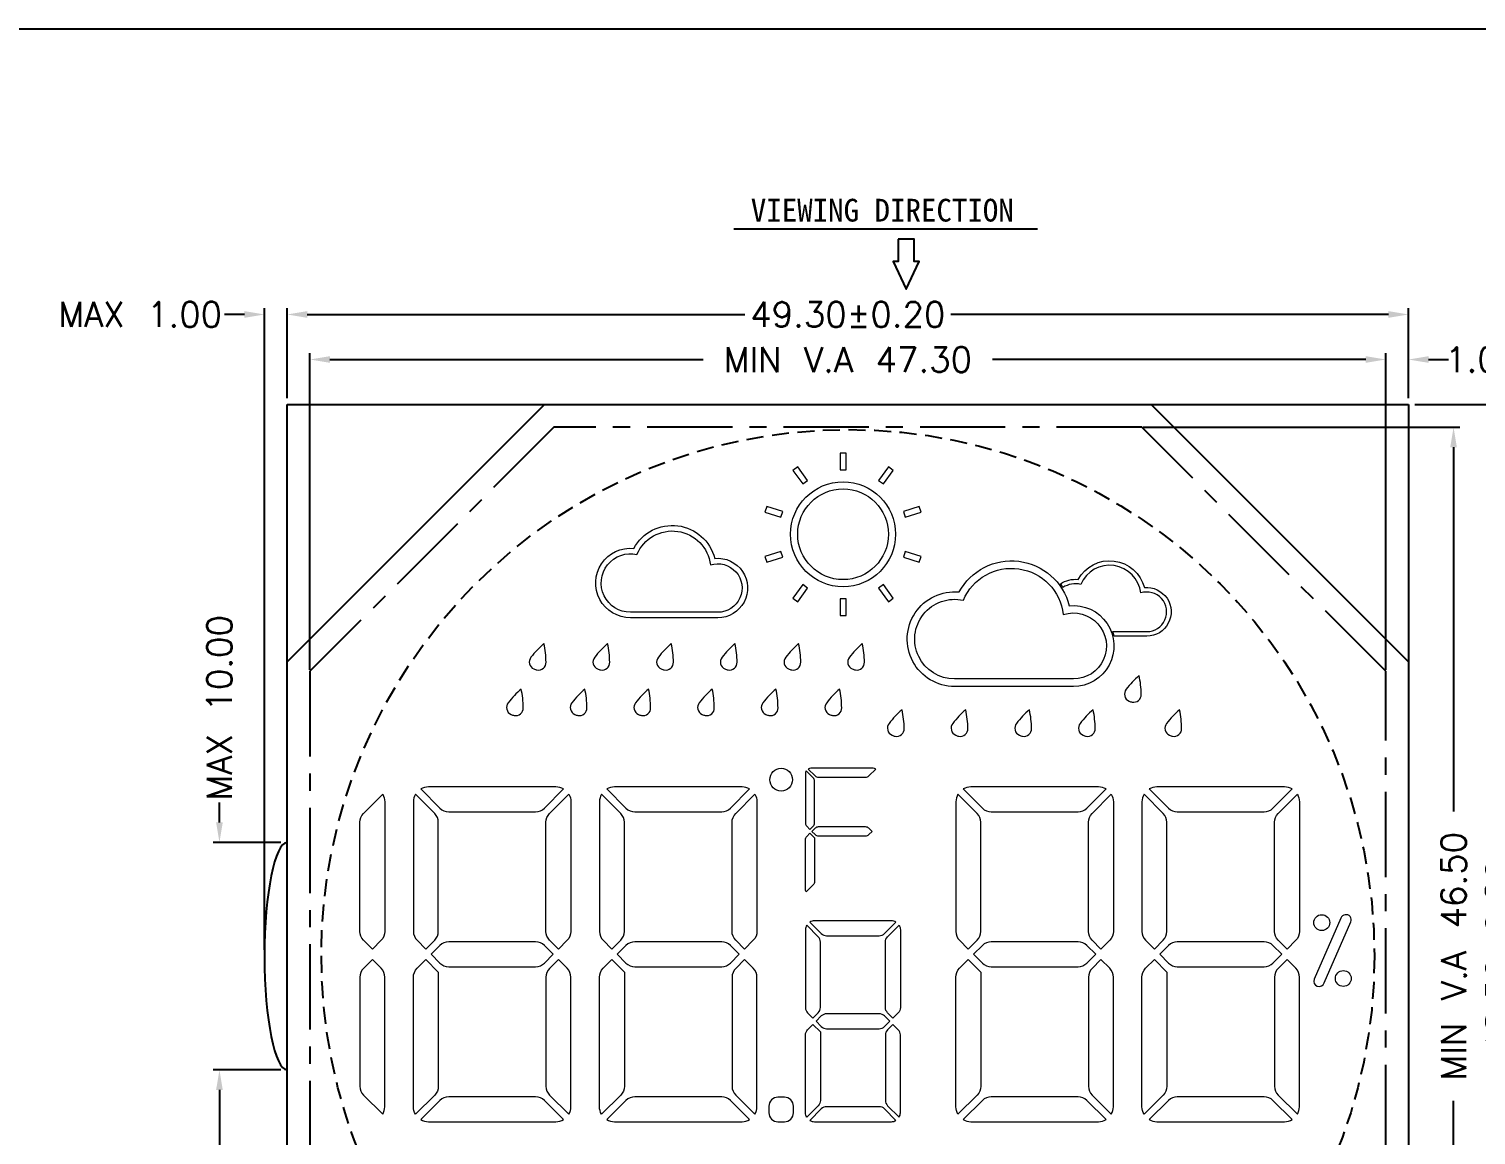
# Model space of a CAD drawing. Header units: millimetres. Extents: x -2138 to 1406, y 307 to 1926.
# Drawn here: x -1937.6 to -1874, y 1804.6 to 1853.3 of the extents above; entities that cross this region are included whole.
import ezdxf

# ---------------------------------------------------------------- set-up
doc = ezdxf.new("R2010")
doc.units = ezdxf.units.MM
doc.header["$LTSCALE"] = 3
doc.linetypes.add('CENTER', pattern=[2, 1.25, -0.25, 0.25, -0.25])
doc.linetypes.add('HIDDEN', pattern=[0.375, 0.25, -0.125])
doc.layers.add('dim', color=3, linetype='Continuous')
doc.layers.add('HID', color=3, linetype='HIDDEN')
doc.styles.add('ROMANT', font='SimSun.ttf', dxfattribs={"height": 5})
doc.styles.get("Standard").update_dxf_attribs({"font": 'txt.shx'})
doc.dimstyles.new('LCDDIM', dxfattribs={"dimtxt": 1.1, "dimasz": 0.88, "dimexe": 0.275, "dimexo": 0.275, "dimgap": 0.22, "dimtad": 0, "dimzin": 0, "dimdsep": 46, "dimtxsty": 'Standard', "dimcen": 2.5, "dimadec": 0, "dimazin": 0, "dimtfac": 1, "dimtofl": 0, "dimtmove": 0, "dimatfit": 0, "dimfxl": 0, "dimarcsym": 0})

# ---------------------------------------------------------------- blocks, each defined once
blk = doc.blocks.new('*D51')
at = {"layer": 'Defpoints', "color": 0}
for p in [(-1927.25, 1840.713), (-1926.25, 1836.753), (-1927.25, 1812.503)]:
    blk.add_point(p, dxfattribs=at)
at = {"layer": 'dim', "color": 0, "lineweight": -2}
for p, q in [((-1928.13, 1840.713), (-1929.01, 1840.713)), ((-1927.25, 1812.778), (-1927.25, 1840.988)), ((-1926.25, 1837.028), (-1926.25, 1840.988)), ((-1925.37, 1840.713), (-1924.49, 1840.713))]:
    blk.add_line(p, q, dxfattribs=at)
at = {"layer": 'dim', "color": 0}
for points in [[(-1928.13, 1840.86), (-1928.13, 1840.567), (-1927.25, 1840.713)], [(-1925.37, 1840.86), (-1925.37, 1840.567), (-1926.25, 1840.713)]]:
    blk.add_solid(points, dxfattribs=at)
at = {"layer": 'dim', "color": 0, "insert": (-1932.714, 1840.713), "char_height": 1.1, "attachment_point": 5}
blk.add_mtext('MAX 1.00', dxfattribs=at)
blk = doc.blocks.new('*D52')
at = {"layer": 'Defpoints', "color": 0}
for p in [(-1926.25, 1807.503), (-1929.23, 1786.253), (-1926.25, 1786.253)]:
    blk.add_point(p, dxfattribs=at)
at = {"layer": 'dim', "color": 0, "lineweight": -2}
for p, q in [((-1926.525, 1807.503), (-1929.505, 1807.503)), ((-1929.23, 1806.623), (-1929.23, 1799.115)), ((-1929.23, 1787.133), (-1929.23, 1794.642)), ((-1926.525, 1786.253), (-1929.505, 1786.253))]:
    blk.add_line(p, q, dxfattribs=at)
at = {"layer": 'dim', "color": 0}
for points in [[(-1929.377, 1806.623), (-1929.084, 1806.623), (-1929.23, 1807.503)], [(-1929.377, 1787.133), (-1929.084, 1787.133), (-1929.23, 1786.253)]]:
    blk.add_solid(points, dxfattribs=at)
at = {"layer": 'dim', "color": 0, "insert": (-1929.23, 1796.878), "char_height": 1.1, "attachment_point": 5, "rotation": 90}
blk.add_mtext('21.25', dxfattribs=at)
blk = doc.blocks.new('*D53')
at = {"layer": 'Defpoints', "color": 0}
for p in [(-1929.23, 1817.503), (-1926.25, 1817.503), (-1926.25, 1807.503)]:
    blk.add_point(p, dxfattribs=at)
at = {"layer": 'dim', "color": 0, "lineweight": -2}
for p, q in [((-1929.23, 1818.383), (-1929.23, 1819.263)), ((-1926.525, 1817.503), (-1929.505, 1817.503)), ((-1926.525, 1807.503), (-1929.505, 1807.503)), ((-1929.23, 1806.623), (-1929.23, 1805.743))]:
    blk.add_line(p, q, dxfattribs=at)
at = {"layer": 'dim', "color": 0}
for points in [[(-1929.377, 1818.383), (-1929.084, 1818.383), (-1929.23, 1817.503)], [(-1929.377, 1806.623), (-1929.084, 1806.623), (-1929.23, 1807.503)]]:
    blk.add_solid(points, dxfattribs=at)
at = {"layer": 'dim', "color": 0, "insert": (-1929.23, 1823.425), "char_height": 1.1, "attachment_point": 5, "rotation": 90}
blk.add_mtext('MAX 10.00', dxfattribs=at)
blk = doc.blocks.new('*D54')
at = {"layer": 'Defpoints', "color": 0}
for p in [(-1876.95, 1838.733), (-1876.95, 1836.753), (-1877.95, 1835.253)]:
    blk.add_point(p, dxfattribs=at)
at = {"layer": 'dim', "color": 0, "lineweight": -2}
for p, q in [((-1877.95, 1835.528), (-1877.95, 1839.008)), ((-1876.95, 1837.028), (-1876.95, 1839.008)), ((-1878.83, 1838.733), (-1879.71, 1838.733)), ((-1876.07, 1838.733), (-1875.19, 1838.733))]:
    blk.add_line(p, q, dxfattribs=at)
at = {"layer": 'dim', "color": 0}
for points in [[(-1878.83, 1838.88), (-1878.83, 1838.587), (-1877.95, 1838.733)], [(-1876.07, 1838.88), (-1876.07, 1838.587), (-1876.95, 1838.733)]]:
    blk.add_solid(points, dxfattribs=at)
at = {"layer": 'dim', "color": 0, "insert": (-1873.687, 1838.733), "char_height": 1.1, "attachment_point": 5}
blk.add_mtext('1.00', dxfattribs=at)
blk = doc.blocks.new('*D56')
at = {"layer": 'Defpoints', "color": 0}
for p in [(-1888.885, 1835.753), (-1874.97, 1835.753), (-1888.222, 1789.253)]:
    blk.add_point(p, dxfattribs=at)
at = {"layer": 'dim', "color": 0, "lineweight": -2}
for p, q in [((-1888.61, 1835.753), (-1874.695, 1835.753)), ((-1874.97, 1834.873), (-1874.97, 1818.865)), ((-1874.97, 1790.133), (-1874.97, 1806.142)), ((-1887.947, 1789.253), (-1874.695, 1789.253))]:
    blk.add_line(p, q, dxfattribs=at)
at = {"layer": 'dim', "color": 0}
for points in [[(-1875.117, 1834.873), (-1874.824, 1834.873), (-1874.97, 1835.753)], [(-1875.117, 1790.133), (-1874.824, 1790.133), (-1874.97, 1789.253)]]:
    blk.add_solid(points, dxfattribs=at)
at = {"layer": 'dim', "color": 0, "insert": (-1874.97, 1812.503), "char_height": 1.1, "attachment_point": 5, "rotation": 90}
blk.add_mtext('MIN V.A 46.50', dxfattribs=at)
blk = doc.blocks.new('*D57')
at = {"layer": 'Defpoints', "color": 0}
for p in [(-1876.95, 1836.753), (-1872.99, 1836.753), (-1876.95, 1788.253)]:
    blk.add_point(p, dxfattribs=at)
at = {"layer": 'dim', "color": 0, "lineweight": -2}
for p, q in [((-1876.675, 1836.753), (-1872.715, 1836.753)), ((-1872.99, 1835.873), (-1872.99, 1817.032)), ((-1872.99, 1789.133), (-1872.99, 1807.975)), ((-1876.675, 1788.253), (-1872.715, 1788.253))]:
    blk.add_line(p, q, dxfattribs=at)
at = {"layer": 'dim', "color": 0}
for points in [[(-1873.137, 1835.873), (-1872.844, 1835.873), (-1872.99, 1836.753)], [(-1873.137, 1789.133), (-1872.844, 1789.133), (-1872.99, 1788.253)]]:
    blk.add_solid(points, dxfattribs=at)
at = {"layer": 'dim', "color": 0, "insert": (-1872.99, 1812.503), "char_height": 1.1, "attachment_point": 5, "rotation": 90}
blk.add_mtext('48.50±0.20', dxfattribs=at)
blk = doc.blocks.new('*D58')
at = {"layer": 'Defpoints', "color": 0}
for p in [(-1876.95, 1836.753), (-1871.01, 1836.753), (-1876.95, 1786.753)]:
    blk.add_point(p, dxfattribs=at)
at = {"layer": 'dim', "color": 0, "lineweight": -2}
for p, q in [((-1876.675, 1836.753), (-1870.735, 1836.753)), ((-1871.01, 1835.873), (-1871.01, 1816.098)), ((-1871.01, 1787.633), (-1871.01, 1807.408)), ((-1876.675, 1786.753), (-1870.735, 1786.753))]:
    blk.add_line(p, q, dxfattribs=at)
at = {"layer": 'dim', "color": 0}
for points in [[(-1871.157, 1835.873), (-1870.864, 1835.873), (-1871.01, 1836.753)], [(-1871.157, 1787.633), (-1870.864, 1787.633), (-1871.01, 1786.753)]]:
    blk.add_solid(points, dxfattribs=at)
at = {"layer": 'dim', "color": 0, "insert": (-1871.01, 1811.753), "char_height": 1.1, "attachment_point": 5, "rotation": 90}
blk.add_mtext('50.00±0.20', dxfattribs=at)
blk = doc.blocks.new('*D61')
at = {"layer": 'Defpoints', "color": 0}
for p in [(-1877.95, 1838.733), (-1925.25, 1824.818), (-1877.95, 1824.818)]:
    blk.add_point(p, dxfattribs=at)
at = {"layer": 'dim', "color": 0, "lineweight": -2}
for p, q in [((-1925.25, 1825.093), (-1925.25, 1839.008)), ((-1877.95, 1825.093), (-1877.95, 1839.008)), ((-1924.37, 1838.733), (-1907.962, 1838.733)), ((-1878.83, 1838.733), (-1895.239, 1838.733))]:
    blk.add_line(p, q, dxfattribs=at)
at = {"layer": 'dim', "color": 0}
for points in [[(-1924.37, 1838.88), (-1924.37, 1838.587), (-1925.25, 1838.733)], [(-1878.83, 1838.88), (-1878.83, 1838.587), (-1877.95, 1838.733)]]:
    blk.add_solid(points, dxfattribs=at)
at = {"layer": 'dim', "color": 0, "insert": (-1901.6, 1838.733), "char_height": 1.1, "attachment_point": 5}
blk.add_mtext('MIN V.A 47.30', dxfattribs=at)
blk = doc.blocks.new('*D62')
at = {"layer": 'Defpoints', "color": 0}
for p in [(-1876.95, 1840.713), (-1926.25, 1836.753), (-1876.95, 1836.753)]:
    blk.add_point(p, dxfattribs=at)
at = {"layer": 'dim', "color": 0, "lineweight": -2}
for p, q in [((-1926.25, 1837.028), (-1926.25, 1840.988)), ((-1925.37, 1840.713), (-1906.129, 1840.713)), ((-1877.83, 1840.713), (-1897.072, 1840.713)), ((-1876.95, 1837.028), (-1876.95, 1840.988))]:
    blk.add_line(p, q, dxfattribs=at)
at = {"layer": 'dim', "color": 0}
for points in [[(-1925.37, 1840.86), (-1925.37, 1840.567), (-1926.25, 1840.713)], [(-1877.83, 1840.86), (-1877.83, 1840.567), (-1876.95, 1840.713)]]:
    blk.add_solid(points, dxfattribs=at)
at = {"layer": 'dim', "color": 0, "insert": (-1901.6, 1840.713), "char_height": 1.1, "attachment_point": 5}
blk.add_mtext('49.30±0.20', dxfattribs=at)

msp = doc.modelspace()

# ---------------------------------------------------------------- linework, layer by layer
at = {"color": 0}
msp.add_line((-1906.612, 1844.485), (-1893.265, 1844.485), dxfattribs=at)
for p, q in [((-1926.25, 1786.753), (-1926.25, 1836.753)), ((-1926.25, 1836.753), (-1876.95, 1836.753)), ((-1914.937, 1836.753), (-1926.25, 1825.44)), ((-1876.95, 1825.44), (-1888.264, 1836.753)), ((-1876.95, 1836.753), (-1876.95, 1786.753))]:
    msp.add_line(p, q)
at = {"linetype": 'CENTER'}
for p, q in [((-1914.522, 1835.753), (-1925.25, 1825.026)), ((-1888.678, 1835.753), (-1914.522, 1835.753)), ((-1877.95, 1825.026), (-1888.678, 1835.753)), ((-1925.25, 1825.026), (-1925.25, 1797.981)), ((-1877.95, 1797.981), (-1877.95, 1825.026))]:
    msp.add_line(p, q, dxfattribs=at)
at = {"color": 1}
msp.add_lwpolyline([(-1945.68, 1853.265), (-1854.029, 1853.265), (-1854.029, 1764.155), (-1945.68, 1764.155)], close=True, dxfattribs=at)
at = {"color": 0}
msp.add_lwpolyline([(-1899.382, 1844.019), (-1899.382, 1843.047), (-1899.612, 1843.047), (-1899.036, 1841.819), (-1898.46, 1843.047), (-1898.691, 1843.047), (-1898.691, 1844.019)], close=True, dxfattribs=at)
at = {"lineweight": 0}
for points in [[(-1901.942, 1834.619), (-1901.942, 1833.884), (-1901.68, 1833.884), (-1901.68, 1834.619)], [(-1904.015, 1833.861), (-1903.582, 1833.266), (-1903.37, 1833.42), (-1903.802, 1834.015)], [(-1899.82, 1834.015), (-1900.252, 1833.42), (-1900.039, 1833.266), (-1899.607, 1833.861)], [(-1905.245, 1832.029), (-1904.546, 1831.802), (-1904.465, 1832.051), (-1905.164, 1832.278)], [(-1898.458, 1832.278), (-1899.157, 1832.051), (-1899.076, 1831.802), (-1898.377, 1832.029)], [(-1905.164, 1829.823), (-1904.465, 1830.051), (-1904.546, 1830.3), (-1905.245, 1830.073)], [(-1898.377, 1830.073), (-1899.076, 1830.3), (-1899.157, 1830.051), (-1898.458, 1829.823)], [(-1903.802, 1828.087), (-1903.37, 1828.682), (-1903.582, 1828.836), (-1904.015, 1828.241)], [(-1899.607, 1828.241), (-1900.039, 1828.836), (-1900.252, 1828.682), (-1899.82, 1828.087)], [(-1901.68, 1827.483), (-1901.68, 1828.218), (-1901.942, 1828.218), (-1901.942, 1827.483)]]:
    msp.add_lwpolyline(points, close=True, dxfattribs=at)
for points in [[(-1907.451, 1829.989, -1.05221), (-1907.319, 1827.378), (-1911.158, 1827.378, -1.048484), (-1911.013, 1830.432, -0.681114)], [(-1907.645, 1829.702, -1.168759), (-1907.319, 1827.621), (-1911.158, 1827.621, -1.118179), (-1910.873, 1830.164, -0.771436)], [(-1891.864, 1827.911, -1.05221), (-1891.684, 1824.358), (-1896.907, 1824.358, -1.048484), (-1896.71, 1828.513, -0.681114)], [(-1892.258, 1828.877, -0.166253), (-1891.471, 1829.065, -0.681114), (-1888.564, 1828.704, -1.05221), (-1888.455, 1826.572), (-1889.888, 1826.572, 0.028015), (-1889.948, 1826.77), (-1888.455, 1826.77, 1.168759), (-1888.722, 1828.47, 0.771436), (-1891.357, 1828.847, 0.197214), (-1892.144, 1828.714, 0.018431)], [(-1892.127, 1827.521, -1.168759), (-1891.684, 1824.688), (-1896.907, 1824.688, -1.118179), (-1896.52, 1828.149, -0.771436)]]:
    msp.add_lwpolyline(points, format="xyb", close=True, dxfattribs=at)
at = {"lineweight": 0, "ltscale": 0.1}
for points in [[(-1915.27, 1825.084, 0.483855), (-1914.871, 1825.425, 0.051129), (-1914.964, 1826.248, 0.051129), (-1915.532, 1825.645, 0.494902), (-1915.407, 1825.128, 0.060401)], [(-1912.47, 1825.084, 0.483855), (-1912.071, 1825.425, 0.051129), (-1912.164, 1826.248, 0.051129), (-1912.732, 1825.645, 0.494902), (-1912.607, 1825.128, 0.060401)], [(-1909.67, 1825.084, 0.483855), (-1909.271, 1825.425, 0.051129), (-1909.364, 1826.248, 0.051129), (-1909.932, 1825.645, 0.494902), (-1909.807, 1825.128, 0.060401)], [(-1906.87, 1825.084, 0.483855), (-1906.471, 1825.425, 0.051129), (-1906.564, 1826.248, 0.051129), (-1907.132, 1825.645, 0.494902), (-1907.007, 1825.128, 0.060401)], [(-1904.07, 1825.084, 0.483855), (-1903.671, 1825.425, 0.051129), (-1903.764, 1826.248, 0.051129), (-1904.332, 1825.645, 0.494902), (-1904.207, 1825.128, 0.060401)], [(-1901.27, 1825.084, 0.483855), (-1900.871, 1825.425, 0.051129), (-1900.964, 1826.248, 0.051129), (-1901.532, 1825.645, 0.494902), (-1901.407, 1825.128, 0.060401)], [(-1889.101, 1823.673, 0.483855), (-1888.702, 1824.014, 0.051129), (-1888.795, 1824.837, 0.051129), (-1889.363, 1824.234, 0.494902), (-1889.237, 1823.717, 0.060401)], [(-1916.27, 1823.084, 0.483855), (-1915.871, 1823.425, 0.051129), (-1915.964, 1824.248, 0.051129), (-1916.532, 1823.645, 0.494902), (-1916.407, 1823.128, 0.060401)], [(-1913.47, 1823.084, 0.483855), (-1913.071, 1823.425, 0.051129), (-1913.164, 1824.248, 0.051129), (-1913.732, 1823.645, 0.494902), (-1913.607, 1823.128, 0.060401)], [(-1910.67, 1823.084, 0.483855), (-1910.271, 1823.425, 0.051129), (-1910.364, 1824.248, 0.051129), (-1910.932, 1823.645, 0.494902), (-1910.807, 1823.128, 0.060401)], [(-1907.87, 1823.084, 0.483855), (-1907.471, 1823.425, 0.051129), (-1907.564, 1824.248, 0.051129), (-1908.132, 1823.645, 0.494902), (-1908.007, 1823.128, 0.060401)], [(-1905.07, 1823.084, 0.483855), (-1904.671, 1823.425, 0.051129), (-1904.764, 1824.248, 0.051129), (-1905.332, 1823.645, 0.494902), (-1905.207, 1823.128, 0.060401)], [(-1902.27, 1823.084, 0.483855), (-1901.871, 1823.425, 0.051129), (-1901.964, 1824.248, 0.051129), (-1902.532, 1823.645, 0.494902), (-1902.407, 1823.128, 0.060401)], [(-1899.523, 1822.173, 0.483855), (-1899.124, 1822.514, 0.051129), (-1899.217, 1823.337, 0.051129), (-1899.785, 1822.734, 0.494902), (-1899.659, 1822.217, 0.060401)], [(-1896.723, 1822.173, 0.483855), (-1896.324, 1822.514, 0.051129), (-1896.417, 1823.337, 0.051129), (-1896.985, 1822.734, 0.494902), (-1896.859, 1822.217, 0.060401)], [(-1893.923, 1822.173, 0.483855), (-1893.524, 1822.514, 0.051129), (-1893.617, 1823.337, 0.051129), (-1894.185, 1822.734, 0.494902), (-1894.059, 1822.217, 0.060401)], [(-1891.123, 1822.173, 0.483855), (-1890.724, 1822.514, 0.051129), (-1890.817, 1823.337, 0.051129), (-1891.385, 1822.734, 0.494902), (-1891.259, 1822.217, 0.060401)], [(-1887.323, 1822.173, 0.483855), (-1886.924, 1822.514, 0.051129), (-1887.017, 1823.337, 0.051129), (-1887.585, 1822.734, 0.494902), (-1887.459, 1822.217, 0.060401)], [(-1903.433, 1820.645, 0.133447), (-1903.466, 1820.525), (-1903.466, 1818.351, 0.198912), (-1903.408, 1818.211), (-1903.268, 1818.071), (-1903.127, 1818.212, 0.198912), (-1903.069, 1818.352), (-1903.069, 1820.199, 0.198912), (-1903.127, 1820.339)], [(-1903.349, 1820.729), (-1903.043, 1820.424, 0.198912), (-1902.903, 1820.366), (-1900.818, 1820.366, 0.198912), (-1900.678, 1820.424), (-1900.372, 1820.729, 0.134596), (-1900.494, 1820.763), (-1903.228, 1820.763, 0.134498)], [(-1920.379, 1819.852), (-1919.537, 1819.01, 0.198912), (-1919.149, 1818.849), (-1915.33, 1818.849, 0.198912), (-1914.943, 1819.01), (-1914.1, 1819.852, 0.134596), (-1914.435, 1819.944), (-1920.045, 1819.944, 0.134498)], [(-1912.198, 1819.852), (-1911.355, 1819.01, 0.198912), (-1910.968, 1818.849), (-1907.148, 1818.849, 0.198912), (-1906.761, 1819.01), (-1905.919, 1819.852, 0.134596), (-1906.254, 1819.944), (-1911.863, 1819.944, 0.134498)], [(-1896.528, 1819.852), (-1895.685, 1819.01, 0.198912), (-1895.298, 1818.849), (-1891.478, 1818.849, 0.198912), (-1891.091, 1819.01), (-1890.248, 1819.852, 0.134596), (-1890.583, 1819.944), (-1896.193, 1819.944, 0.134498)], [(-1888.346, 1819.852), (-1887.503, 1819.01, 0.198912), (-1887.116, 1818.849), (-1883.297, 1818.849, 0.198912), (-1882.91, 1819.01), (-1882.067, 1819.852, 0.134596), (-1882.402, 1819.944), (-1888.011, 1819.944, 0.134498)], [(-1922.05, 1819.619, -0.133349), (-1921.96, 1819.287), (-1921.96, 1813.589, -0.198912), (-1922.12, 1813.202), (-1922.505, 1812.817), (-1922.894, 1813.207, -0.198912), (-1923.055, 1813.594), (-1923.055, 1818.388, -0.198912), (-1922.894, 1818.775)], [(-1920.611, 1819.62, 0.133447), (-1920.702, 1819.287), (-1920.702, 1813.59, 0.198912), (-1920.541, 1813.203), (-1920.156, 1812.817), (-1919.767, 1813.206, 0.198912), (-1919.607, 1813.594), (-1919.607, 1818.388, 0.198912), (-1919.767, 1818.775)], [(-1913.868, 1819.619, -0.133349), (-1913.778, 1819.287), (-1913.778, 1813.589, -0.198912), (-1913.939, 1813.202), (-1914.324, 1812.817), (-1914.713, 1813.207, -0.198912), (-1914.873, 1813.594), (-1914.873, 1818.388, -0.198912), (-1914.713, 1818.775)], [(-1912.43, 1819.62, 0.133447), (-1912.52, 1819.287), (-1912.52, 1813.59, 0.198912), (-1912.36, 1813.203), (-1911.974, 1812.817), (-1911.585, 1813.206, 0.198912), (-1911.425, 1813.594), (-1911.425, 1818.388, 0.198912), (-1911.585, 1818.775)], [(-1905.687, 1819.619, -0.133349), (-1905.597, 1819.287), (-1905.597, 1813.589, -0.198912), (-1905.757, 1813.202), (-1906.142, 1812.817), (-1906.531, 1813.207, -0.198912), (-1906.692, 1813.594), (-1906.692, 1818.388, -0.198912), (-1906.531, 1818.775)], [(-1896.76, 1819.62, 0.133447), (-1896.85, 1819.287), (-1896.85, 1813.59, 0.198912), (-1896.69, 1813.203), (-1896.304, 1812.817), (-1895.915, 1813.206, 0.198912), (-1895.755, 1813.594), (-1895.755, 1818.388, 0.198912), (-1895.915, 1818.775)], [(-1890.017, 1819.619, -0.133349), (-1889.927, 1819.287), (-1889.927, 1813.589, -0.198912), (-1890.087, 1813.202), (-1890.472, 1812.817), (-1890.861, 1813.207, -0.198912), (-1891.021, 1813.594), (-1891.021, 1818.388, -0.198912), (-1890.861, 1818.775)], [(-1888.578, 1819.62, 0.133447), (-1888.668, 1819.287), (-1888.668, 1813.59, 0.198912), (-1888.508, 1813.203), (-1888.123, 1812.817), (-1887.734, 1813.206, 0.198912), (-1887.573, 1813.594), (-1887.573, 1818.388, 0.198912), (-1887.734, 1818.775)], [(-1881.835, 1819.619, -0.133349), (-1881.745, 1819.287), (-1881.745, 1813.589, -0.198912), (-1881.905, 1813.202), (-1882.29, 1812.817), (-1882.68, 1813.207, -0.198912), (-1882.84, 1813.594), (-1882.84, 1818.388, -0.198912), (-1882.68, 1818.775)], [(-1903.433, 1815.329, -0.133447), (-1903.466, 1815.449), (-1903.466, 1817.623, -0.198912), (-1903.408, 1817.763), (-1903.268, 1817.903), (-1903.069, 1817.704), (-1903.069, 1815.775, -0.198912), (-1903.127, 1815.635)], [(-1903.184, 1817.987), (-1903.043, 1817.847, 0.198912), (-1902.903, 1817.789), (-1900.818, 1817.789, 0.198912), (-1900.678, 1817.847), (-1900.537, 1817.987), (-1900.678, 1818.127, 0.198912), (-1900.818, 1818.185), (-1902.903, 1818.185, 0.198912), (-1903.043, 1818.127)], [(-1903.272, 1814.002), (-1902.767, 1813.496, 0.198912), (-1902.534, 1813.4), (-1900.223, 1813.4, 0.198912), (-1899.99, 1813.496), (-1899.485, 1814.002, 0.134596), (-1899.686, 1814.057), (-1903.071, 1814.057, 0.134498)], [(-1880.661, 1811.325), (-1879.48, 1814.014, 1), (-1879.919, 1814.173), (-1881.1, 1811.485, 1)], [(-1903.411, 1813.862, 0.133447), (-1903.466, 1813.663), (-1903.466, 1810.244, 0.198912), (-1903.369, 1810.012), (-1903.138, 1809.781), (-1902.905, 1810.014, 0.198912), (-1902.809, 1810.247), (-1902.809, 1813.123, 0.198912), (-1902.905, 1813.356)], [(-1899.346, 1813.862, -0.133349), (-1899.292, 1813.663), (-1899.292, 1810.244, -0.198912), (-1899.388, 1810.012), (-1899.619, 1809.781), (-1899.852, 1810.014, -0.198912), (-1899.949, 1810.247), (-1899.949, 1813.123, -0.198912), (-1899.852, 1813.355)], [(-1919.924, 1812.585), (-1919.537, 1812.198, 0.198912), (-1919.149, 1812.038), (-1915.33, 1812.038, 0.198912), (-1914.943, 1812.198), (-1914.556, 1812.585), (-1914.943, 1812.972, 0.198912), (-1915.33, 1813.133), (-1919.149, 1813.133, 0.198912), (-1919.537, 1812.972)], [(-1911.742, 1812.585), (-1911.355, 1812.198, 0.198912), (-1910.968, 1812.038), (-1907.148, 1812.038, 0.198912), (-1906.761, 1812.198), (-1906.374, 1812.585), (-1906.761, 1812.972, 0.198912), (-1907.148, 1813.133), (-1910.968, 1813.133, 0.198912), (-1911.355, 1812.972)], [(-1896.072, 1812.585), (-1895.685, 1812.198, 0.198912), (-1895.298, 1812.038), (-1891.478, 1812.038, 0.198912), (-1891.091, 1812.198), (-1890.704, 1812.585), (-1891.091, 1812.972, 0.198912), (-1891.478, 1813.133), (-1895.298, 1813.133, 0.198912), (-1895.685, 1812.972)], [(-1887.89, 1812.585), (-1887.503, 1812.198, 0.198912), (-1887.116, 1812.038), (-1883.297, 1812.038, 0.198912), (-1882.91, 1812.198), (-1882.522, 1812.585), (-1882.91, 1812.972, 0.198912), (-1883.297, 1813.133), (-1887.116, 1813.133, 0.198912), (-1887.503, 1812.972)], [(-1922.05, 1805.551, 0.133349), (-1921.96, 1805.883), (-1921.96, 1811.581, 0.198912), (-1922.12, 1811.968), (-1922.505, 1812.353), (-1922.894, 1811.964, 0.198912), (-1923.055, 1811.576), (-1923.055, 1806.782, 0.198912), (-1922.894, 1806.395)], [(-1920.611, 1805.551, -0.133447), (-1920.702, 1805.883), (-1920.702, 1811.58, -0.198912), (-1920.541, 1811.968), (-1920.156, 1812.353), (-1919.607, 1811.804), (-1919.607, 1806.782, -0.198912), (-1919.767, 1806.395)], [(-1913.868, 1805.551, 0.133349), (-1913.778, 1805.883), (-1913.778, 1811.581, 0.198912), (-1913.939, 1811.968), (-1914.324, 1812.353), (-1914.713, 1811.964, 0.198912), (-1914.873, 1811.576), (-1914.873, 1806.782, 0.198912), (-1914.713, 1806.395)], [(-1912.43, 1805.551, -0.133447), (-1912.52, 1805.883), (-1912.52, 1811.58, -0.198912), (-1912.36, 1811.968), (-1911.974, 1812.353), (-1911.425, 1811.804), (-1911.425, 1806.782, -0.198912), (-1911.585, 1806.395)], [(-1905.687, 1805.551, 0.133349), (-1905.597, 1805.883), (-1905.597, 1811.581, 0.198912), (-1905.757, 1811.968), (-1906.142, 1812.353), (-1906.531, 1811.964, 0.198912), (-1906.692, 1811.576), (-1906.692, 1806.782, 0.198912), (-1906.531, 1806.395)], [(-1896.76, 1805.551, -0.133447), (-1896.85, 1805.883), (-1896.85, 1811.58, -0.198912), (-1896.69, 1811.968), (-1896.304, 1812.353), (-1895.755, 1811.804), (-1895.755, 1806.782, -0.198912), (-1895.915, 1806.395)], [(-1890.017, 1805.551, 0.133349), (-1889.927, 1805.883), (-1889.927, 1811.581, 0.198912), (-1890.087, 1811.968), (-1890.472, 1812.353), (-1890.861, 1811.964, 0.198912), (-1891.021, 1811.576), (-1891.021, 1806.782, 0.198912), (-1890.861, 1806.395)], [(-1888.578, 1805.551, -0.133447), (-1888.668, 1805.883), (-1888.668, 1811.58, -0.198912), (-1888.508, 1811.968), (-1888.123, 1812.353), (-1887.573, 1811.804), (-1887.573, 1806.782, -0.198912), (-1887.734, 1806.395)], [(-1881.835, 1805.551, 0.133349), (-1881.745, 1805.883), (-1881.745, 1811.581, 0.198912), (-1881.905, 1811.968), (-1882.29, 1812.353), (-1882.68, 1811.964, 0.198912), (-1882.84, 1811.576), (-1882.84, 1806.782, 0.198912), (-1882.68, 1806.395)], [(-1902.999, 1809.641), (-1902.767, 1809.409, 0.198912), (-1902.534, 1809.313), (-1900.223, 1809.313, 0.198912), (-1899.99, 1809.409), (-1899.758, 1809.641), (-1899.99, 1809.874, 0.198912), (-1900.223, 1809.97), (-1902.534, 1809.97, 0.198912), (-1902.767, 1809.874)], [(-1903.411, 1805.421, -0.133447), (-1903.466, 1805.62), (-1903.466, 1809.039, -0.198912), (-1903.369, 1809.271), (-1903.138, 1809.502), (-1902.809, 1809.173), (-1902.809, 1806.16, -0.198912), (-1902.905, 1805.927)], [(-1899.346, 1805.421, 0.133349), (-1899.292, 1805.62), (-1899.292, 1809.039, 0.198912), (-1899.388, 1809.271), (-1899.619, 1809.502), (-1899.852, 1809.269, 0.198912), (-1899.949, 1809.036), (-1899.949, 1806.16, 0.198912), (-1899.852, 1805.928)], [(-1920.379, 1805.318, 0.134498), (-1920.045, 1805.226), (-1914.435, 1805.226, 0.134596), (-1914.1, 1805.318), (-1914.943, 1806.161, 0.198912), (-1915.33, 1806.321), (-1919.149, 1806.321, 0.198912), (-1919.537, 1806.161)], [(-1912.198, 1805.318, 0.134498), (-1911.863, 1805.226), (-1906.254, 1805.226, 0.134596), (-1905.919, 1805.318), (-1906.761, 1806.161, 0.198912), (-1907.148, 1806.321), (-1910.968, 1806.321, 0.198912), (-1911.355, 1806.161)], [(-1903.994, 1805.617), (-1903.994, 1805.909, 0.414214), (-1904.385, 1806.3), (-1904.678, 1806.3, 0.414214), (-1905.068, 1805.909), (-1905.068, 1805.617, 0.414214), (-1904.678, 1805.226), (-1904.385, 1805.226, 0.414214)], [(-1903.272, 1805.281, 0.134498), (-1903.071, 1805.226), (-1899.686, 1805.226, 0.134596), (-1899.485, 1805.281), (-1899.99, 1805.787, 0.198912), (-1900.223, 1805.883), (-1902.534, 1805.883, 0.198912), (-1902.767, 1805.787)], [(-1896.528, 1805.318, 0.134498), (-1896.193, 1805.226), (-1890.583, 1805.226, 0.134596), (-1890.248, 1805.318), (-1891.091, 1806.161, 0.198912), (-1891.478, 1806.321), (-1895.298, 1806.321, 0.198912), (-1895.685, 1806.161)], [(-1888.346, 1805.318, 0.134498), (-1888.011, 1805.226), (-1882.402, 1805.226, 0.134596), (-1882.067, 1805.318), (-1882.91, 1806.161, 0.198912), (-1883.297, 1806.321), (-1887.116, 1806.321, 0.198912), (-1887.503, 1806.161)]]:
    msp.add_lwpolyline(points, format="xyb", close=True, dxfattribs=at)
at = {"lineweight": 0}
for radius in [2.308, 1.993]:
    msp.add_circle((-1901.811, 1831.051), radius, dxfattribs=at)
at = {"lineweight": 0, "ltscale": 0.1}
for centre, radius in [((-1904.533, 1820.262), 0.5), ((-1880.764, 1813.977), 0.35), ((-1879.817, 1811.521), 0.35)]:
    msp.add_circle(centre, radius, dxfattribs=at)
msp.add_ellipse((-1926.25, 1812.503), major_axis=(0, -5), ratio=0.2, start_param=3.141593, end_param=6.283185)
at = {"layer": 'HID'}
msp.add_circle((-1901.6, 1812.503), 23.15, dxfattribs=at)

# ---------------------------------------------------------------- texts
at = {"color": 0, "style": 'ROMANT'}
msp.add_text('VIEWING DIRECTION', height=1, dxfattribs=at).set_placement((-1905.869, 1844.798))

# ---------------------------------------------------------------- dimensions: what is measured, and where the dimension line sits
at = {"layer": 'dim'}
for base, p1, p2, text, picture, middle in [((-1927.25, 1840.713), (-1926.25, 1836.753), (-1927.25, 1812.503), 'MAX <>', '*D51', (-1932.714, 1840.713)), ((-1877.95, 1838.733), (-1925.25, 1824.818), (-1877.95, 1824.818), 'MIN V.A <>', '*D61', (-1901.6, 1838.733))]:
    dim = msp.add_linear_dim(base=base, p1=p1, p2=p2, text=text, dimstyle='LCDDIM', dxfattribs=at)
    dim.commit()
    dim.dimension.update_dxf_attribs({"geometry": picture, "text_midpoint": middle})
dim = msp.add_aligned_dim(p1=(-1926.25, 1836.753), p2=(-1876.95, 1836.753), distance=3.96, text='<>%%p0.20', dimstyle='LCDDIM', dxfattribs=at)
dim.commit()
dim.dimension.update_dxf_attribs({"geometry": '*D62', "text_midpoint": (-1901.6, 1840.713)})
dim = msp.add_linear_dim(base=(-1876.95, 1838.733), p1=(-1877.95, 1835.253), p2=(-1876.95, 1836.753), dimstyle='LCDDIM', dxfattribs=at)
dim.commit()
dim.dimension.update_dxf_attribs({"geometry": '*D54', "text_midpoint": (-1873.687, 1838.733)})
for base, p1, p2, text, picture, middle in [((-1872.99, 1836.753), (-1876.95, 1788.253), (-1876.95, 1836.753), '<>%%p0.20', '*D57', (-1872.99, 1812.503)), ((-1871.01, 1836.753), (-1876.95, 1786.753), (-1876.95, 1836.753), '<>%%p0.20', '*D58', (-1871.01, 1811.753)), ((-1874.97, 1835.753), (-1888.222, 1789.253), (-1888.885, 1835.753), 'MIN V.A <>', '*D56', (-1874.97, 1812.503)), ((-1929.23, 1817.503), (-1926.25, 1807.503), (-1926.25, 1817.503), 'MAX <>', '*D53', (-1929.23, 1823.425))]:
    dim = msp.add_linear_dim(base=base, p1=p1, p2=p2, angle=90, text=text, dimstyle='LCDDIM', dxfattribs=at)
    dim.commit()
    dim.dimension.update_dxf_attribs({"geometry": picture, "text_midpoint": middle})
dim = msp.add_linear_dim(base=(-1929.23, 1786.253), p1=(-1926.25, 1807.503), p2=(-1926.25, 1786.253), angle=90, dimstyle='LCDDIM', dxfattribs=at)
dim.commit()
dim.dimension.update_dxf_attribs({"geometry": '*D52', "text_midpoint": (-1929.23, 1796.878)})

doc.saveas('drawing.dxf')
